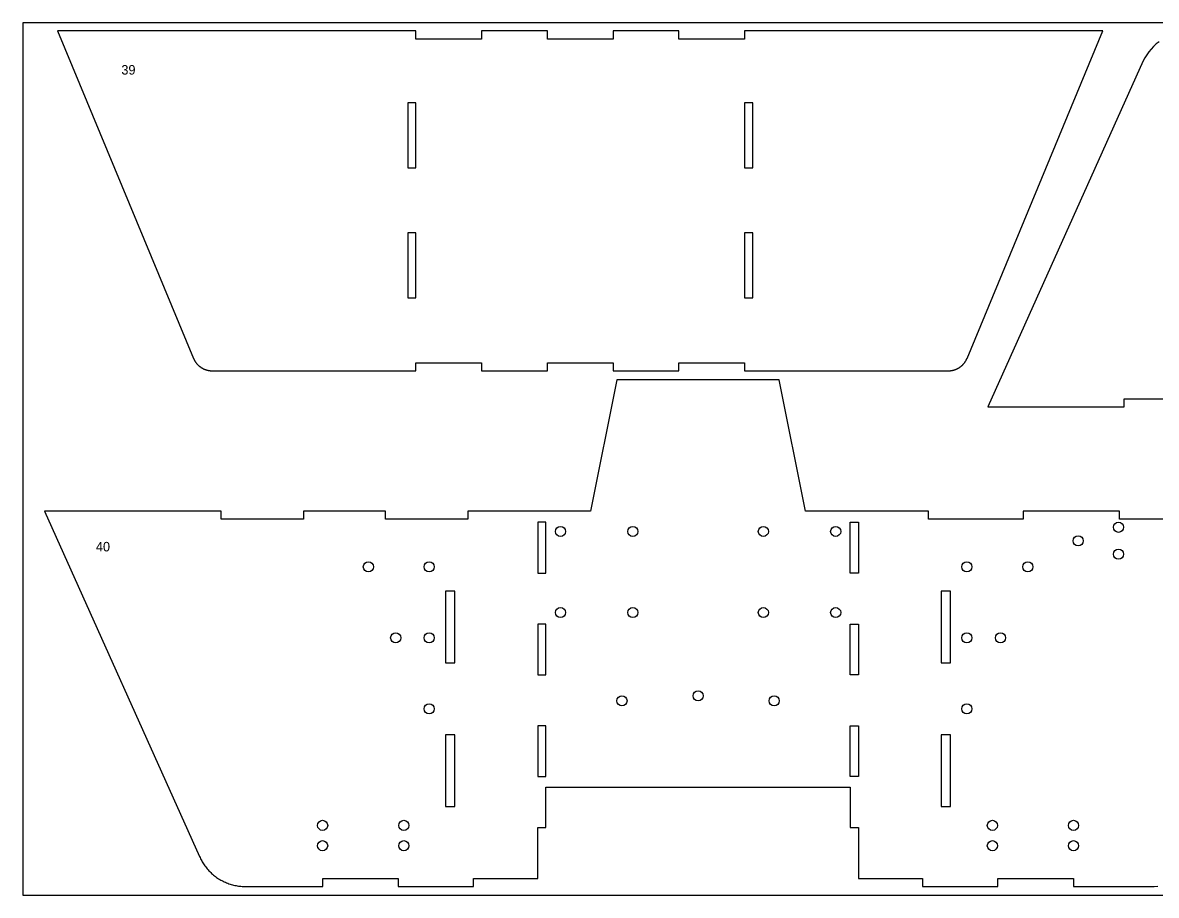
# Model space of a CAD drawing. Header units: inches. Extents: x -1244 to -570, y -2074 to -1714.
# Drawn here: x -1195 to -1139.1, y -1949.1 to -1906.1 of the extents above; entities that cross this region are included whole.
import ezdxf

# ---------------------------------------------------------------- set-up
doc = ezdxf.new("R2010")
doc.units = ezdxf.units.IN
doc.header["$LTSCALE"] = 0.1
doc.header["$MEASUREMENT"] = 0
doc.layers.add('cockpit', color=1, linetype='Continuous', lineweight=20)
doc.layers.add('pic', color=1, linetype='Continuous')

msp = doc.modelspace()

# ---------------------------------------------------------------- linework, layer by layer
at = {"color": 7, "linetype": 'Continuous', "lineweight": 25}
for points in [[(-1172.37981, -1923.27783), (-1169.13932, -1923.27783), (-1169.13932, -1922.87783), (-1165.90029, -1922.87783), (-1165.90029, -1923.27783), (-1162.65981, -1923.27783), (-1162.65981, -1922.87783), (-1159.42078, -1922.87783), (-1159.42078, -1923.27783), (-1149.39222, -1923.27783), (-1149.37537, -1923.27777), (-1149.35857, -1923.27744), (-1149.34182, -1923.27684), (-1149.3251, -1923.27597), (-1149.30844, -1923.27483), (-1149.29181, -1923.27341), (-1149.27524, -1923.27173), (-1149.2587, -1923.26977), (-1149.24221, -1923.26755), (-1149.22577, -1923.26505), (-1149.20937, -1923.26229), (-1149.19302, -1923.25925), (-1149.1767, -1923.25595), (-1149.16044, -1923.25238), (-1149.14422, -1923.24854), (-1149.12804, -1923.24443), (-1149.1119, -1923.24005), (-1149.09582, -1923.23541), (-1149.07978, -1923.23049), (-1149.0638, -1923.2253), (-1149.04791, -1923.21985), (-1149.0321, -1923.21413), (-1149.0164, -1923.20816), (-1149.00082, -1923.20194), (-1148.98536, -1923.19548), (-1148.97004, -1923.18877), (-1148.95488, -1923.18183), (-1148.93986, -1923.17465), (-1148.92496, -1923.16723), (-1148.9102, -1923.15957), (-1148.89557, -1923.15168), (-1148.88107, -1923.14354), (-1148.8667, -1923.13516), (-1148.85246, -1923.12654), (-1148.83836, -1923.11767), (-1148.82439, -1923.10857), (-1148.81053, -1923.09921), (-1148.7968, -1923.08959), (-1148.78322, -1923.07973), (-1148.76978, -1923.06964), (-1148.75651, -1923.05932), (-1148.74341, -1923.04879), (-1148.7305, -1923.03804), (-1148.7178, -1923.0271), (-1148.7053, -1923.01596), (-1148.69302, -1923.00464), (-1148.68094, -1922.99313), (-1148.66907, -1922.98144), (-1148.65742, -1922.96955), (-1148.64597, -1922.95749), (-1148.63473, -1922.94523), (-1148.62369, -1922.9328), (-1148.61287, -1922.92018), (-1148.60225, -1922.90736), (-1148.59184, -1922.89436), (-1148.58163, -1922.88116), (-1148.57164, -1922.86777), (-1148.56187, -1922.8542), (-1148.55231, -1922.84045), (-1148.54298, -1922.82652), (-1148.53388, -1922.81243), (-1148.52501, -1922.79817), (-1148.51637, -1922.78375), (-1148.50798, -1922.76918), (-1148.49983, -1922.75446), (-1148.49193, -1922.73959), (-1148.48428, -1922.72458), (-1148.47688, -1922.70943), (-1148.46975, -1922.69415), (-1148.46288, -1922.67875), (-1148.45627, -1922.66322), (-1141.7608, -1906.52783), (-1159.41981, -1906.52783), (-1159.41981, -1906.92783), (-1162.65981, -1906.92783), (-1162.65981, -1906.52783), (-1165.89981, -1906.52783), (-1165.89981, -1906.92783), (-1169.13981, -1906.92783), (-1169.13981, -1906.52783), (-1172.37981, -1906.52783), (-1172.37981, -1906.92783), (-1175.61981, -1906.92783), (-1175.61981, -1906.52783), (-1193.27881, -1906.52783), (-1186.58334, -1922.66322), (-1186.57673, -1922.67875), (-1186.56986, -1922.69415), (-1186.56273, -1922.70943), (-1186.55533, -1922.72458), (-1186.54768, -1922.73959), (-1186.53978, -1922.75446), (-1186.53163, -1922.76918), (-1186.52324, -1922.78375), (-1186.5146, -1922.79817), (-1186.50573, -1922.81243), (-1186.49663, -1922.82652), (-1186.4873, -1922.84045), (-1186.47775, -1922.8542), (-1186.46797, -1922.86777), (-1186.45798, -1922.88116), (-1186.44777, -1922.89436), (-1186.43736, -1922.90736), (-1186.42674, -1922.92018), (-1186.41592, -1922.9328), (-1186.40488, -1922.94523), (-1186.39364, -1922.95749), (-1186.38219, -1922.96955), (-1186.37054, -1922.98144), (-1186.35867, -1922.99313), (-1186.34659, -1923.00464), (-1186.33431, -1923.01596), (-1186.32181, -1923.0271), (-1186.30911, -1923.03804), (-1186.2962, -1923.04879), (-1186.2831, -1923.05932), (-1186.26983, -1923.06964), (-1186.2564, -1923.07973), (-1186.24281, -1923.08959), (-1186.22908, -1923.09921), (-1186.21522, -1923.10857), (-1186.20125, -1923.11767), (-1186.18715, -1923.12654), (-1186.17291, -1923.13516), (-1186.15854, -1923.14354), (-1186.14404, -1923.15168), (-1186.12941, -1923.15957), (-1186.11465, -1923.16723), (-1186.09976, -1923.17465), (-1186.08473, -1923.18183), (-1186.06957, -1923.18877), (-1186.05425, -1923.19548), (-1186.03879, -1923.20194), (-1186.02321, -1923.20816), (-1186.00751, -1923.21413), (-1185.9917, -1923.21985), (-1185.97581, -1923.2253), (-1185.95983, -1923.23049), (-1185.9438, -1923.23541), (-1185.92771, -1923.24005), (-1185.91157, -1923.24443), (-1185.89539, -1923.24854), (-1185.87917, -1923.25238), (-1185.86291, -1923.25595), (-1185.84659, -1923.25925), (-1185.83024, -1923.26229), (-1185.81384, -1923.26505), (-1185.7974, -1923.26755), (-1185.78091, -1923.26977), (-1185.76437, -1923.27173), (-1185.7478, -1923.27341), (-1185.73117, -1923.27483), (-1185.71451, -1923.27597), (-1185.69779, -1923.27684), (-1185.68104, -1923.27744), (-1185.66424, -1923.27777), (-1185.64739, -1923.27783), (-1175.61883, -1923.27783), (-1175.61883, -1922.87783), (-1172.37981, -1922.87783)], [(-1175.61883, -1913.27347), (-1175.61883, -1910.07201), (-1176.01909, -1910.07201), (-1176.01909, -1913.27347)], [(-1159.42078, -1913.27347), (-1159.02052, -1913.27347), (-1159.02052, -1910.07201), (-1159.42078, -1910.07201)], [(-1175.61883, -1919.67638), (-1175.61883, -1916.47492), (-1176.01909, -1916.47492), (-1176.01909, -1919.67638)], [(-1159.42078, -1919.67638), (-1159.02052, -1919.67638), (-1159.02052, -1916.47492), (-1159.42078, -1916.47492)], [(-1169.61327, -1933.24781), (-1169.21327, -1933.24781), (-1169.21327, -1930.74052), (-1169.61327, -1930.74052)], [(-1154.21327, -1930.74052), (-1153.81327, -1930.74052), (-1153.81327, -1933.24781), (-1154.21327, -1933.24781)], [(-1174.15767, -1937.67152), (-1173.70187, -1937.67152), (-1173.70187, -1934.13152), (-1174.15767, -1934.13152)], [(-1149.72467, -1937.67152), (-1149.26887, -1937.67152), (-1149.26887, -1934.13152), (-1149.72467, -1934.13152)], [(-1169.61327, -1938.26169), (-1169.21327, -1938.26169), (-1169.21327, -1935.75441), (-1169.61327, -1935.75441)], [(-1154.21327, -1935.75441), (-1153.81327, -1935.75441), (-1153.81327, -1938.26169), (-1154.21327, -1938.26169)], [(-1169.61327, -1943.27627), (-1169.21327, -1943.27627), (-1169.21327, -1940.76898), (-1169.61327, -1940.76898)], [(-1154.21327, -1940.76898), (-1153.81327, -1940.76898), (-1153.81327, -1943.27627), (-1154.21327, -1943.27627)], [(-1174.15767, -1944.75152), (-1173.70187, -1944.75152), (-1173.70187, -1941.21152), (-1174.15767, -1941.21152)], [(-1149.26887, -1944.75152), (-1149.26887, -1941.21152), (-1149.72467, -1941.21152), (-1149.72467, -1944.75152)]]:
    msp.add_lwpolyline(points, close=True, dxfattribs=at)
for points in [[(-1138.99495, -1907.06248), (-1139.13436, -1907.17358), (-1139.26565, -1907.29364), (-1139.38799, -1907.42212), (-1139.50055, -1907.55847), (-1139.60249, -1907.70217), (-1139.69297, -1907.85268), (-1139.77117, -1908.00944), (-1147.4307, -1925.05447), (-1140.71048, -1925.05447), (-1140.71048, -1924.65447), (-1135.97486, -1924.65447)], [(-1136.21255, -1930.59152), (-1140.94817, -1930.59152), (-1140.94817, -1930.19152), (-1145.68379, -1930.19152), (-1145.68379, -1930.59152), (-1150.36383, -1930.59152), (-1150.36383, -1930.19152), (-1156.41646, -1930.19152), (-1157.71327, -1923.71966), (-1165.71327, -1923.71966), (-1167.01008, -1930.19152), (-1173.06272, -1930.19152), (-1173.06272, -1930.59152), (-1177.11357, -1930.59152), (-1177.11357, -1930.19152), (-1181.16442, -1930.19152), (-1181.16442, -1930.59152), (-1185.21527, -1930.59152), (-1185.21527, -1930.19152), (-1193.93421, -1930.19152), (-1186.28424, -1947.21528), (-1186.26016, -1947.26785), (-1186.23468, -1947.3202), (-1186.20781, -1947.37227), (-1186.17954, -1947.424), (-1186.14989, -1947.47533), (-1186.11887, -1947.52623), (-1186.08647, -1947.57663), (-1186.05272, -1947.62648), (-1186.0176, -1947.67572), (-1185.98114, -1947.72431), (-1185.94334, -1947.77219), (-1185.90419, -1947.81931), (-1185.86373, -1947.86559), (-1185.82199, -1947.911), (-1185.77901, -1947.95549), (-1185.73481, -1947.99901), (-1185.68945, -1948.04152), (-1185.64296, -1948.08297), (-1185.59537, -1948.12331), (-1185.54673, -1948.16252), (-1185.49707, -1948.20053), (-1185.44643, -1948.2373), (-1185.39485, -1948.27279), (-1185.34236, -1948.30696), (-1185.28903, -1948.33976), (-1185.23492, -1948.37118), (-1185.18007, -1948.40119), (-1185.12455, -1948.4298), (-1185.06842, -1948.45696), (-1185.01172, -1948.48269), (-1184.95452, -1948.50694), (-1184.89687, -1948.52972), (-1184.83883, -1948.55099), (-1184.78045, -1948.57076), (-1184.72179, -1948.58899), (-1184.66291, -1948.60568), (-1184.60388, -1948.62084), (-1184.54474, -1948.63448), (-1184.48556, -1948.64662), (-1184.42637, -1948.65727), (-1184.36724, -1948.66645), (-1184.30821, -1948.67418), (-1184.24933, -1948.68046), (-1184.19066, -1948.68533), (-1184.13225, -1948.68878), (-1184.07415, -1948.69084), (-1184.0164, -1948.69152), (-1180.21255, -1948.69152), (-1180.21255, -1948.29152), (-1176.49391, -1948.29152), (-1176.49391, -1948.69152), (-1172.77527, -1948.69152), (-1172.77527, -1948.29152), (-1169.61327, -1948.29152), (-1169.61327, -1945.78355), (-1169.21327, -1945.78355), (-1169.21327, -1943.79152), (-1154.21327, -1943.79152), (-1154.21327, -1945.78355), (-1153.81327, -1945.78355), (-1153.81327, -1948.29152), (-1150.65127, -1948.29152), (-1150.65127, -1948.69152), (-1146.93263, -1948.69152), (-1146.93263, -1948.29152), (-1143.21399, -1948.29152), (-1143.21399, -1948.69152), (-1139.41014, -1948.69152), (-1139.23527, -1948.68526), (-1139.061, -1948.6652)]]:
    msp.add_lwpolyline(points, dxfattribs=at)
for centre in [(-1168.49577, -1931.19152), (-1164.93077, -1931.19152), (-1158.49577, -1931.19152), (-1154.93077, -1931.19152), (-1140.98883, -1930.98829), (-1142.98283, -1931.6524), (-1140.98883, -1932.31652), (-1177.96328, -1932.93344), (-1174.96328, -1932.93344), (-1148.46326, -1932.93344), (-1145.46326, -1932.93344), (-1168.49577, -1935.19152), (-1164.93077, -1935.19152), (-1158.49577, -1935.19152), (-1154.93077, -1935.19152), (-1176.61775, -1936.43344), (-1174.96328, -1936.43344), (-1148.46326, -1936.43344), (-1146.80879, -1936.43344), (-1165.46327, -1939.54152), (-1161.71327, -1939.29152), (-1157.96327, -1939.54152), (-1174.96328, -1939.93344), (-1148.46326, -1939.93344), (-1180.21827, -1945.67752), (-1176.21827, -1945.67752), (-1147.20827, -1945.67752), (-1143.20827, -1945.67752), (-1180.21827, -1946.67752), (-1176.21827, -1946.67752), (-1147.20827, -1946.67752), (-1143.20827, -1946.67752)]:
    msp.add_circle(centre, 0.25, dxfattribs=at)
at = {"layer": 'pic', "color": 1}
msp.add_lwpolyline([(-1195.00188, -1949.1234), (-1081.50188, -1949.1234), (-1081.50188, -1906.1234), (-1195.00188, -1906.1234)], close=True, dxfattribs=at)

# ---------------------------------------------------------------- texts
at = {"layer": 'cockpit', "lineweight": 100}
for s, p in [('39', (-1190.13801, -1908.68082)), ('40', (-1191.39256, -1932.17667))]:
    msp.add_text(s, height=0.468379, dxfattribs=at).set_placement(p)

doc.saveas('drawing.dxf')
